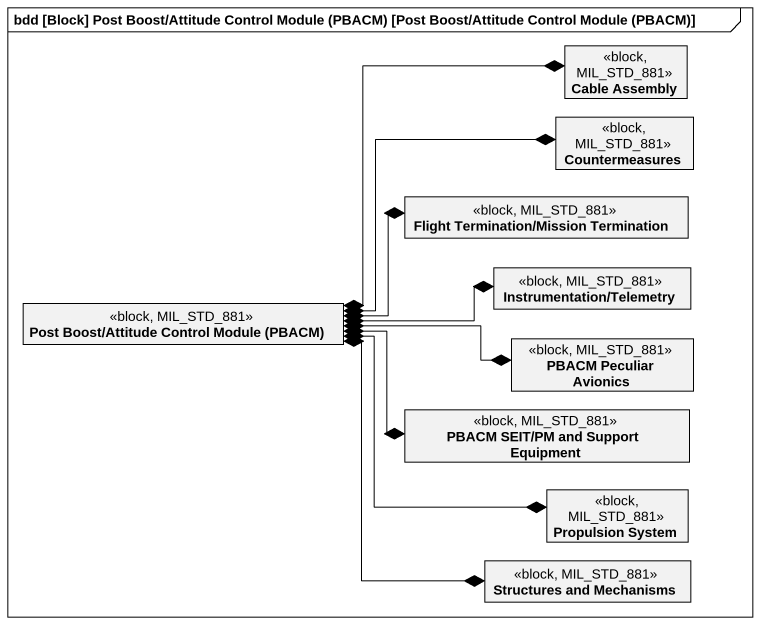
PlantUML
@startuml
mainframe bdd [Block] Post Boost/Attitude Control Module (PBACM) [Post Boost/Attitude Control Module (PBACM)]
hide circle
hide empty members
class "Cable Assembly" as Cable_Assembly <<block, MIL_STD_881>>
class Countermeasures <<block, MIL_STD_881>>
class "Flight Termination/Mission Termination" as Flight_Termination_Mission <<block, MIL_STD_881>>
class "Instrumentation/Telemetry" as Instrumentation_Telemetry <<block, MIL_STD_881>>
class "Post Boost/Attitude Control Module (PBACM)" as Post_Boost_Attitude_Control <<block, MIL_STD_881>>
class "PBACM Peculiar Avionics" as PBACM_Peculiar_Avionics <<block, MIL_STD_881>>
class "PBACM SEIT/PM and Support Equipment" as PBACM_SEIT_PM_and_Support <<block, MIL_STD_881>>
class "Propulsion System" as Propulsion_System <<block, MIL_STD_881>>
class "Structures and Mechanisms" as Structures_and_Mechanisms <<block, MIL_STD_881>>
Post_Boost_Attitude_Control *-right-* Cable_Assembly
Post_Boost_Attitude_Control *-right-* Countermeasures
Post_Boost_Attitude_Control *-right-* Flight_Termination_Mission
Post_Boost_Attitude_Control *-right-* Instrumentation_Telemetry
Post_Boost_Attitude_Control *-right-* PBACM_Peculiar_Avionics
Post_Boost_Attitude_Control *-right-* PBACM_SEIT_PM_and_Support
Post_Boost_Attitude_Control *-right-* Propulsion_System
Post_Boost_Attitude_Control *--* Structures_and_Mechanisms
@enduml
